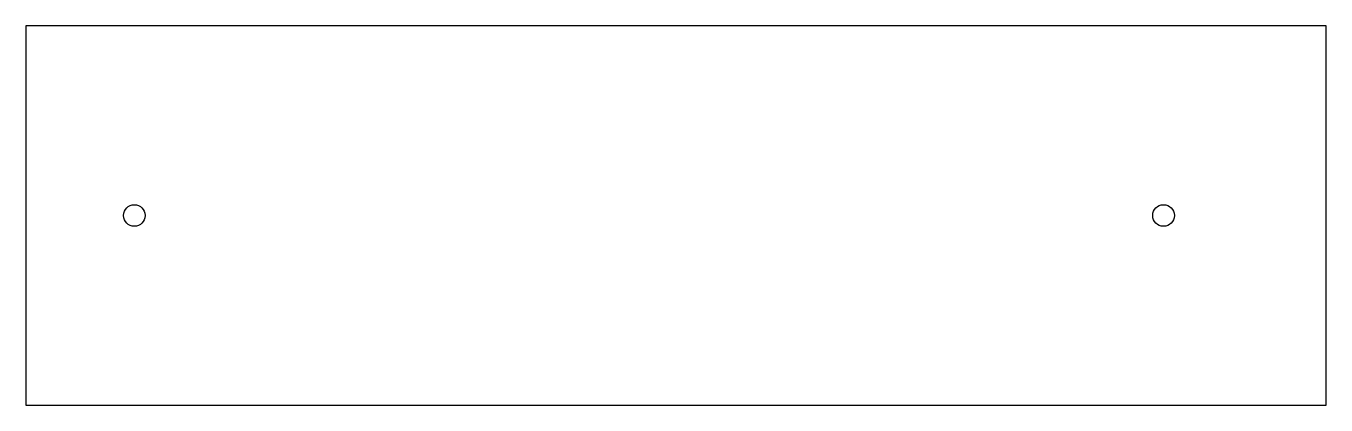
# Model space of a CAD drawing. Header units: millimetres. Extents: x -152 to 152, y -44 to 44.
import ezdxf

# ---------------------------------------------------------------- set-up
doc = ezdxf.new("R2010")
doc.units = ezdxf.units.MM

msp = doc.modelspace()

# ---------------------------------------------------------------- linework, layer by layer
for p, q in [((-152.4, 44.45, 1.27), (-152.4, -44.45, 1.27)), ((152.4, 44.45, 1.27), (-152.4, 44.45, 1.27)), ((152.4, -44.45, 1.27), (152.4, 44.45, 1.27)), ((-152.4, -44.45, 1.27), (152.4, -44.45, 1.27))]:
    msp.add_line(p, q)
for centre in [(-127, 0, 1.27), (114.3, 0, 1.27)]:
    msp.add_circle(centre, 2.54)

doc.saveas('drawing.dxf')
